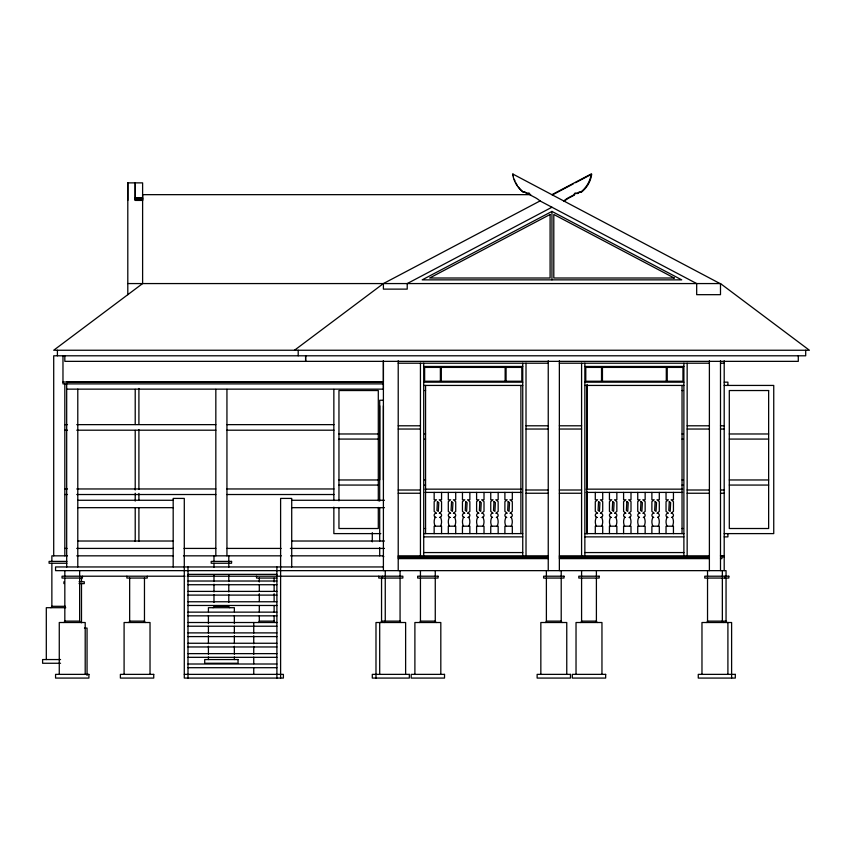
<?xml version="1.0" encoding="UTF-8"?>
<svg xmlns="http://www.w3.org/2000/svg" width="852" height="852" viewBox="0 0 852 852"><rect width="100%" height="100%" fill="white"/><g stroke="black" fill="none" stroke-linecap="round" stroke-linejoin="round"><path stroke-width="1.28" d="M127.8 283.567L127.8 182.871L142.614 182.871L142.614 283.567L53.708 350.247L809.4 350.247L720.494 283.567L127.8 283.567L127.8 294.675M215.833 555.834L215.833 389.353M379.694 479.9L379.694 405.808M383.4 479.9L383.4 405.808M383.4 383.592L383.4 389.14L66.68 389.14M62.973 382.026L383.4 382.026L383.4 360.843M383.4 555.941L383.4 556.665A3.344 3.344 0 0 1 383.815 556.676M294.494 350.247L383.4 283.567L540.243 200.838M551.947 194.661L591.267 173.925A27.924 27.924 0 0 1 580.957 191.924A3.941 3.941 0 0 0 577.486 193.223L574.706 193.223L573.865 194.874L569.775 197.036A27.157 27.157 0 0 0 563.854 200.944L563.971 200.891M552.405 194.906L573.226 183.925M575.537 182.701L591.725 174.17A27.924 27.924 0 0 1 581.415 192.169A3.941 3.941 0 0 0 577.954 193.468L575.175 193.468L574.333 195.119L570.233 197.281A27.157 27.157 0 0 0 564.322 201.189M551.947 207.228L407.224 283.567L407.224 289.126L383.4 289.126L383.4 283.567M551.947 211.413L422.187 279.861L681.717 279.861L551.947 211.413L551.947 279.861M50.939 607.7L51.802 606.741A1.108 0.777 -90 0 0 51.865 606.304L51.865 563.247M63.9 622.514L64.763 621.555A1.108 0.777 -90 0 0 64.827 621.119L64.827 578.061M128.727 622.514L129.589 621.555A1.108 0.777 -90 0 0 129.653 621.119L129.653 578.061M213.053 607.7L213.916 606.741A1.108 0.777 -90 0 0 213.98 606.304L228.794 606.304A1.108 0.777 -90 0 0 228.858 606.741L229.72 607.7M258.38 622.514L259.242 621.555A1.108 0.777 -90 0 0 259.306 621.119L259.306 615.9M380.62 622.514L381.483 621.555A1.108 0.777 -90 0 0 381.547 621.119L381.547 578.061M384.327 622.514L385.189 621.555A1.108 0.777 -90 0 0 385.253 621.119L385.253 578.061M419.514 622.514L420.377 621.555A1.108 0.777 -90 0 0 420.441 621.119L420.441 578.061M545.461 622.514L546.324 621.555A1.108 0.777 -90 0 0 546.388 621.119L546.388 578.061M580.659 622.514L581.522 621.555A1.108 0.777 -90 0 0 581.586 621.119L581.586 578.061M706.606 622.514L707.469 621.555A1.108 0.777 -90 0 0 707.533 621.119L707.533 578.061M529.646 193.468L526.866 193.468A3.941 3.941 0 0 0 523.405 192.169A27.924 27.924 0 0 1 518.463 187.11M530.679 194.661L142.614 194.661L142.614 200.145L135.212 200.145L135.212 182.871L135.212 200.422L142.614 200.422M135.212 198.015L142.614 198.015M135.212 198.271L142.614 198.218M135.212 198.857L142.614 198.857M135.212 199.709L142.614 199.709M720.494 283.812L512.627 173.925A27.924 27.924 0 0 0 522.936 191.924A3.941 3.941 0 0 1 526.408 193.223L529.188 193.223L530.029 194.874L534.119 197.036A27.157 27.157 0 0 1 540.04 200.944L696.68 283.567L696.68 294.675L720.494 294.675L720.494 283.567M398.214 363.208L548.241 363.208M559.359 363.208L709.386 363.208M720.494 363.208L724.2 363.208M423.71 366.477L522.745 366.477M584.855 366.477L683.89 366.477M66.68 381.728L383.4 381.877M423.71 382.165L522.745 382.165M584.855 382.165L683.89 382.165M724.2 382.165L727.906 382.165L727.906 385.434M383.4 383.89L62.973 383.89L62.973 355.795M423.71 385.434L522.745 385.434M584.855 385.434L683.89 385.434M724.2 385.434L773.744 385.434L773.744 533.608L724.2 533.608M424.637 390.535L425.563 390.535M682.037 390.535L682.963 390.535M383.4 400.248L379.694 400.248L379.694 501.146M64.827 424.637L67.478 424.637M76.744 424.637L215.833 424.637M226.941 424.637L333.973 424.637M398.214 425.798L420.441 425.798M526.014 425.798L548.241 425.798M559.359 425.798L581.586 425.798M687.159 425.798L709.386 425.798M720.494 425.798L724.2 425.798M398.214 429.035L420.441 429.035M526.014 429.035L548.241 429.035M559.359 429.035L581.586 429.035M687.159 429.035L709.386 429.035M720.494 429.035L724.2 429.035M64.827 430.196L67.478 430.196M76.744 430.196L215.833 430.196M226.941 430.196L333.973 430.196M338.958 433.977L378.299 433.977M424.637 433.977L425.563 433.977M682.037 433.977L682.963 433.977M729.301 433.977L768.642 433.977M338.958 439.078L378.299 439.078M424.637 439.078L425.563 439.078M682.037 439.078L682.963 439.078M729.301 439.078L768.642 439.078M338.958 479.964L378.299 479.964M424.637 479.964L425.563 479.964M682.037 479.964L682.963 479.964M729.301 479.964L768.642 479.964M338.958 485.065L378.299 485.065M424.637 485.065L425.563 485.065M682.037 485.065L682.963 485.065M729.301 485.065L768.642 485.065M64.827 488.963L67.478 488.963M76.744 488.963L215.833 488.963M226.941 488.963L333.973 488.963M425.031 489.154L521.424 489.154M586.176 489.154L682.569 489.154M398.214 490.007L420.441 490.007M526.014 490.007L548.241 490.007M559.359 490.007L581.586 490.007M687.159 490.007L709.386 490.007M720.494 490.007L724.2 490.007M425.031 492.403L521.435 492.403M586.176 492.403L682.569 492.403M398.214 493.244L420.441 493.244M526.014 493.244L548.241 493.244M559.359 493.244L581.586 493.244M687.159 493.244L709.386 493.244M720.494 493.244L724.2 493.244M64.827 494.522L67.478 494.522M76.744 494.522L215.833 494.522M226.941 494.522L333.973 494.522M77.788 500.273L173.18 500.273M291.714 500.273L384.454 500.273M77.788 507.675L173.18 507.675M291.714 507.675L384.454 507.675M435.883 517.398L435.148 517.398A10.235 10.235 0 0 0 435.148 526.195M439.834 517.398L440.569 517.398A10.235 10.235 0 0 1 440.569 526.195M450.037 517.398L449.302 517.398A10.235 10.235 0 0 0 449.302 526.195M453.978 517.398L454.723 517.398A10.235 10.235 0 0 1 454.723 526.195M464.18 517.398L463.445 517.398A10.235 10.235 0 0 0 463.445 526.195M468.131 517.398L468.866 517.398A10.235 10.235 0 0 1 468.866 526.195M478.334 517.398L477.589 517.398A10.235 10.235 0 0 0 477.589 526.195M482.275 517.398L483.02 517.398A10.235 10.235 0 0 1 483.02 526.195M492.477 517.398L491.742 517.398A10.235 10.235 0 0 0 491.742 526.195M496.428 517.398L497.163 517.398A10.235 10.235 0 0 1 497.163 526.195M506.631 517.398L505.886 517.398A10.235 10.235 0 0 0 505.886 526.195M510.572 517.398L511.306 517.398A10.235 10.235 0 0 1 511.306 526.195M597.028 517.398L596.293 517.398A10.235 10.235 0 0 0 596.293 526.195M600.969 517.398L601.714 517.398A10.235 10.235 0 0 1 601.714 526.195M611.172 517.398L610.437 517.398A10.235 10.235 0 0 0 610.437 526.195M615.123 517.398L615.858 517.398A10.235 10.235 0 0 1 615.858 526.195M625.325 517.398L624.58 517.398A10.235 10.235 0 0 0 624.58 526.195M629.266 517.398L630.011 517.398A10.235 10.235 0 0 1 630.011 526.195M639.469 517.398L638.734 517.398A10.235 10.235 0 0 0 638.734 526.195M643.42 517.398L644.155 517.398A10.235 10.235 0 0 1 644.155 526.195M653.622 517.398L652.877 517.398A10.235 10.235 0 0 0 652.877 526.195M657.563 517.398L658.298 517.398A10.235 10.235 0 0 1 658.298 526.195M667.766 517.398L667.031 517.398A10.235 10.235 0 0 0 667.031 526.195M671.717 517.398L672.452 517.398A10.235 10.235 0 0 1 672.452 526.195M424.637 528.506L425.563 528.506M682.037 528.506L682.963 528.506M380.791 533.608L333.856 533.608L333.856 507.153M423.71 533.608L522.745 533.608M584.855 533.608L683.89 533.608M423.71 536.877L522.745 536.877M584.855 536.877L683.89 536.877M724.2 536.877L727.906 536.877L727.906 533.608M77.788 541.02L173.18 541.02M291.714 541.02L384.454 541.02M64.827 548.422L67.052 548.422M76.733 548.422L173.435 548.422M184.032 548.422L215.833 548.422M226.941 548.422L281.117 548.422M290.362 548.422L384.454 548.422M423.71 552.565L522.745 552.565M584.855 552.565L683.89 552.565M724.104 555.834L720.494 555.834L724.2 555.834M67.478 555.834L51.865 555.834L51.865 561.393M76.744 555.834L173.446 555.834M183.457 555.834L281.309 555.834M290.585 555.834L383.4 555.834M398.214 555.834L548.241 555.834M559.359 555.834L709.386 555.834M398.214 556.665L548.241 556.665M559.359 556.665L709.386 556.665M398.214 557.496L548.241 557.496M559.359 557.496L709.386 557.496M398.214 558.614L548.241 558.614M559.359 558.614L709.386 558.614M720.494 558.614L721.889 558.614L721.889 557.496A3.344 3.344 0 0 1 724.2 556.665L724.2 555.941M66.914 561.393L49.086 561.393L49.086 563.247L66.914 563.247M383.4 566.953L55.561 566.953L55.561 570.648L726.053 570.648L726.053 576.208M187.994 574.354L276.9 574.354M185.012 576.208L62.047 576.208L62.047 578.061L82.42 578.061L82.42 576.208M187.27 576.208L402.847 576.208L402.847 578.061L378.767 578.061L378.767 576.208M276.9 578.061L256.527 578.061L256.527 576.208M187.994 581.021L276.9 581.021M79.023 581.767L84.273 581.767L84.273 583.62L79.023 583.62M187.994 584.728L276.9 584.728M187.994 591.394L276.9 591.394M187.994 595.101L276.9 595.101M187.994 601.768L276.9 601.768M187.994 605.474L276.9 605.474M51.865 606.304L65.444 606.304M65.753 607.7L46.306 607.7L46.306 659.554M187.994 612.141L276.9 612.141M187.994 615.847L276.9 615.847M64.827 621.119L79.641 621.119A1.108 0.777 -90 0 0 79.705 621.555L80.567 622.514M129.653 621.119L144.467 621.119A1.108 0.777 -90 0 0 144.531 621.555L145.394 622.514M259.306 621.119L274.12 621.119A1.108 0.777 -90 0 0 274.184 621.555L275.047 622.514M381.547 621.119L400.067 621.119A1.108 0.777 -90 0 0 400.131 621.555L400.994 622.514M420.441 621.119L435.265 621.119A1.108 0.777 -90 0 0 435.329 621.555L436.192 622.514M546.388 621.119L561.212 621.119A1.108 0.777 -90 0 0 561.276 621.555L562.139 622.514M581.586 621.119L596.4 621.119A1.108 0.777 -90 0 0 596.464 621.555L597.327 622.514M707.533 621.119L726.053 621.119A1.108 0.777 -90 0 0 726.117 621.555L726.98 622.514M187.994 622.514L277.081 622.514M187.994 626.22L276.9 626.22M84.454 628.073L87.053 628.073L87.053 675.444M187.994 632.887L276.9 632.887M187.994 636.593L276.9 636.593M187.994 643.26L276.9 643.26M187.994 646.966L276.9 646.966M187.994 653.633L276.9 653.633M187.994 657.329L276.9 657.329M60.567 659.554L42.6 659.554L42.6 663.261L60.556 663.261M187.994 664.006L276.9 664.006M187.994 667.702L276.9 667.702M184.288 674.369L283.386 674.369L283.386 678.075L184.288 678.075L184.288 498.42L173.18 498.42L173.18 566.953M723.273 622.514L722.411 621.555A1.108 0.777 -90 0 1 722.347 621.119L722.347 578.061M805.694 350.247L805.694 355.795L53.708 355.795L53.708 555.834M798.292 355.795L798.292 361.354L64.827 361.354L64.827 355.795M731.612 678.075L731.612 622.514L701.973 622.514L701.973 674.369M727.906 622.514L727.906 674.369M726.053 578.061L726.053 621.119M725.127 576.208L725.127 578.061M724.2 360.737L724.2 570.648M722.347 570.648L722.347 576.208M720.494 360.737L720.494 570.648M709.386 360.737L709.386 570.648M707.533 570.648L707.533 576.208M687.159 363.208L687.159 555.834M683.89 363.208L683.89 555.834M682.037 385.434L682.037 533.608M673.442 492.403L673.442 499.804L671.131 499.804L673.442 501.658L673.442 511.392L671.131 513.234A2.098 2.098 0 0 1 673.421 515.023A2.098 2.098 0 0 1 671.717 517.377M673.442 533.608L673.442 526.195L666.04 526.195L666.04 533.608M667.222 367.404L667.222 381.238M666.296 367.404L666.296 381.238M666.04 492.403L666.04 499.804L668.351 499.804L666.04 501.658L666.04 511.392L668.351 513.234A2.098 2.098 0 0 0 666.051 515.023A2.098 2.098 0 0 0 667.766 517.377M659.299 492.403L659.299 499.804L656.977 499.804L659.299 501.658L659.299 511.392L656.977 513.234A2.098 2.098 0 0 1 659.278 515.023A2.098 2.098 0 0 1 657.563 517.377M659.299 533.608L659.299 526.195L651.886 526.195L651.886 533.608M651.886 492.403L651.886 499.804L654.198 499.804L651.886 501.658L651.886 511.392L654.198 513.234A2.098 2.098 0 0 0 651.908 515.023A2.098 2.098 0 0 0 653.622 517.377M645.145 492.403L645.145 499.804L642.834 499.804L645.145 501.658L645.145 511.392L642.834 513.234A2.098 2.098 0 0 1 645.124 515.023A2.098 2.098 0 0 1 643.42 517.377M645.145 533.608L645.145 526.195L637.743 526.195L637.743 533.608M637.743 492.403L637.743 499.804L640.054 499.804L637.743 501.658L637.743 511.392L640.054 513.234A2.098 2.098 0 0 0 637.765 515.023A2.098 2.098 0 0 0 639.469 517.377M631.002 492.403L631.002 499.804L628.68 499.804L631.002 501.658L631.002 511.392L628.68 513.234A2.098 2.098 0 0 1 630.981 515.023A2.098 2.098 0 0 1 629.266 517.377M631.002 533.608L631.002 526.195L623.589 526.195L623.589 533.608M623.589 492.403L623.589 499.804L625.911 499.804L623.589 501.658L623.589 511.392L625.911 513.234A2.098 2.098 0 0 0 623.611 515.023A2.098 2.098 0 0 0 625.325 517.377M616.848 492.403L616.848 499.804L614.537 499.804L616.848 501.658L616.848 511.392L614.537 513.234A2.098 2.098 0 0 1 616.827 515.023A2.098 2.098 0 0 1 615.123 517.377M616.848 533.608L616.848 526.195L609.446 526.195L609.446 533.608M609.446 492.403L609.446 499.804L611.757 499.804L609.446 501.658L609.446 511.392L611.757 513.234A2.098 2.098 0 0 0 609.468 515.023A2.098 2.098 0 0 0 611.172 517.377M602.705 492.403L602.705 499.804L600.394 499.804L602.705 501.658L602.705 511.392L600.394 513.234A2.098 2.098 0 0 1 602.683 515.023A2.098 2.098 0 0 1 600.969 517.377M602.705 533.608L602.705 526.195L595.292 526.195L595.292 533.608M602.449 367.404L602.449 381.238M601.959 674.369L601.959 622.514L576.027 622.514L576.027 674.369M601.523 367.404L601.523 381.238M596.4 570.648L596.4 576.208M596.4 578.061L596.4 621.119M595.292 492.403L595.292 499.804L597.614 499.804L595.292 501.658L595.292 511.392L597.614 513.234A2.098 2.098 0 0 0 595.314 515.023A2.098 2.098 0 0 0 597.028 517.377M587.134 384.38L587.134 488.899M587.134 491.54L587.134 533.874M586.708 385.434L586.708 533.608M584.855 363.208L584.855 555.834M581.586 363.208L581.586 555.834M581.586 570.648L581.586 576.208M566.761 674.369L566.761 622.514L540.839 622.514L540.839 674.369M561.212 570.648L561.212 576.208M561.212 578.061L561.212 621.119M559.359 360.737L559.359 570.648M548.241 360.737L548.241 570.648M546.388 570.648L546.388 576.208M526.014 363.208L526.014 555.834M522.745 363.208L522.745 555.834M520.891 385.434L520.891 533.608M512.308 492.403L512.308 499.804L509.986 499.804L512.308 501.658L512.308 511.392L509.986 513.234A2.098 2.098 0 0 1 512.286 515.023A2.098 2.098 0 0 1 510.572 517.377M512.308 533.608L512.308 526.195L504.895 526.195L504.895 533.608M506.077 367.404L506.077 381.238M505.151 367.404L505.151 381.238M504.895 492.403L504.895 499.804L507.206 499.804L504.895 501.658L504.895 511.392L507.206 513.234A2.098 2.098 0 0 0 504.916 515.023A2.098 2.098 0 0 0 506.631 517.377M498.154 492.403L498.154 499.804L495.843 499.804L498.154 501.658L498.154 511.392L495.843 513.234A2.098 2.098 0 0 1 498.132 515.023A2.098 2.098 0 0 1 496.428 517.377M498.154 533.608L498.154 526.195L490.752 526.195L490.752 533.608M490.752 492.403L490.752 499.804L493.063 499.804L490.752 501.658L490.752 511.392L493.063 513.234A2.098 2.098 0 0 0 490.773 515.023A2.098 2.098 0 0 0 492.477 517.377M484.011 492.403L484.011 499.804L481.689 499.804L484.011 501.658L484.011 511.392L481.689 513.234A2.098 2.098 0 0 1 483.989 515.023A2.098 2.098 0 0 1 482.275 517.377M484.011 533.608L484.011 526.195L476.598 526.195L476.598 533.608M476.598 492.403L476.598 499.804L478.92 499.804L476.598 501.658L476.598 511.392L478.92 513.234A2.098 2.098 0 0 0 476.619 515.023A2.098 2.098 0 0 0 478.334 517.377M469.857 492.403L469.857 499.804L467.546 499.804L469.857 501.658L469.857 511.392L467.546 513.234A2.098 2.098 0 0 1 469.835 515.023A2.098 2.098 0 0 1 468.131 517.377M469.857 533.608L469.857 526.195L462.455 526.195L462.455 533.608M462.455 492.403L462.455 499.804L464.766 499.804L462.455 501.658L462.455 511.392L464.766 513.234A2.098 2.098 0 0 0 462.476 515.023A2.098 2.098 0 0 0 464.18 517.377M455.713 492.403L455.713 499.804L453.402 499.804L455.713 501.658L455.713 511.392L453.402 513.234A2.098 2.098 0 0 1 455.692 515.023A2.098 2.098 0 0 1 453.978 517.377M455.713 533.608L455.713 526.195L448.301 526.195L448.301 533.608M448.301 492.403L448.301 499.804L450.623 499.804L448.301 501.658L448.301 511.392L450.623 513.234A2.098 2.098 0 0 0 448.322 515.023A2.098 2.098 0 0 0 450.037 517.377M441.56 492.403L441.56 499.804L439.249 499.804L441.56 501.658L441.56 511.392L439.249 513.234A2.098 2.098 0 0 1 441.549 515.023A2.098 2.098 0 0 1 439.834 517.377M441.56 533.608L441.56 526.195L434.158 526.195L434.158 533.608M441.304 367.404L441.304 381.238M440.814 674.369L440.814 622.514L414.892 622.514L414.892 674.369M440.377 367.404L440.377 381.238M435.265 570.648L435.265 576.208M435.265 578.061L435.265 621.119M434.158 492.403L434.158 499.804L436.469 499.804L434.158 501.658L434.158 511.392L436.469 513.234A2.098 2.098 0 0 0 434.179 515.023A2.098 2.098 0 0 0 435.883 517.377M425.563 385.434L425.563 533.608M423.71 363.208L423.71 555.834M420.441 363.208L420.441 555.834M420.441 570.648L420.441 576.208M405.627 674.369L405.627 622.514L375.988 622.514L375.988 678.075M400.067 570.648L400.067 576.208M400.067 578.061L400.067 621.119M398.214 360.737L398.214 570.648M385.253 570.648L385.253 576.208M383.4 360.737L383.4 570.648M382.473 576.208L382.473 578.061M379.694 507.781L379.694 541.212M379.694 547.623L379.694 555.834M379.694 622.514L379.694 674.369M378.299 500.859L378.299 390.535L338.958 390.535L338.958 500.859M378.299 507.441L378.299 528.506L338.958 528.506L338.958 507.441M372.292 532.649L372.292 541.851M333.856 389.407L333.856 500.539M298.2 350.247L298.2 355.795M291.714 566.953L291.714 498.42L280.606 498.42L280.606 678.075M276.9 566.953L276.9 678.075M274.12 578.061L274.12 581.98M274.12 584.589L274.12 591.107M274.12 593.716L274.12 601.555M274.12 605.463L274.12 611.992M274.12 615.9L274.12 621.119M259.306 578.061L259.306 581.98M259.306 584.589L259.306 591.107M259.306 593.716L259.306 601.555M259.306 605.463L259.306 611.992M253.747 622.514L253.747 633.153M253.747 635.816L253.747 643.793M253.747 646.444L253.747 654.432M253.747 657.084L253.747 663.74M253.747 667.723L253.747 674.369M234.353 611.683L234.353 607.7L208.42 607.7L208.42 611.683M234.353 615.677L234.353 623.653M234.353 626.316L234.353 632.961M234.353 635.624L234.353 643.601M234.353 646.263L234.353 654.24M234.353 656.903L234.353 659.554M228.794 555.834L228.794 567.155M228.794 574.993L228.794 581.511M228.794 584.121L228.794 591.948M228.794 594.558L228.794 602.396M226.941 389.353L226.941 555.834M213.98 555.834L213.98 561.393M213.98 563.247L213.98 567.155M213.98 574.993L213.98 581.511M213.98 584.121L213.98 591.948M213.98 594.558L213.98 602.396M208.42 615.677L208.42 623.653M208.42 626.316L208.42 632.961M208.42 635.624L208.42 643.601M208.42 646.263L208.42 654.24M208.42 656.903L208.42 659.554M187.994 566.953L187.994 678.075M150.027 674.369L150.027 622.514L124.094 622.514L124.094 674.369M147.247 576.208L147.247 578.061L126.873 578.061L126.873 576.208M144.467 578.061L144.467 621.119M138.908 388.448L138.908 424.317M138.908 429.632L138.908 489.41M138.908 493.393L138.908 500.039M138.908 508.016L138.908 541.222M135.212 389.343L135.212 424.498M135.212 430.367L135.212 490.007M135.212 493.244L135.212 501.061M135.212 507.568L135.212 541.457M127.8 182.871L127.8 200.422M85.2 674.369L85.2 622.514L59.267 622.514L59.267 674.369M81.494 577.315L81.494 581.767M81.494 583.62L81.494 622.769M79.641 570.648L79.641 576.208M79.641 578.061L79.641 621.119M77.788 389.14L77.788 566.953M66.68 383.592L66.68 567.155M64.827 384.124L64.827 555.834M64.827 570.648L64.827 576.208M63.9 581.767L63.9 583.62M57.414 350.247L57.414 355.795M517.441 185.661A27.924 27.924 0 0 1 515.684 182.594M514.949 180.986A27.924 27.924 0 0 1 514.32 179.325M513.394 175.906A27.924 27.924 0 0 1 513.096 174.17M305.612 355.795L305.612 361.354L305.612 355.806M437.395 501.658L436.938 510.465L438.322 511.392L438.791 502.584L437.395 501.658M451.549 501.658L451.081 510.465L452.476 511.392L452.934 502.584L451.549 501.658M465.693 501.658L465.235 510.465L466.619 511.392L467.088 502.584L465.693 501.658M479.846 501.658L479.378 510.465L480.762 511.392L481.231 502.584L479.846 501.658M493.99 501.658L493.521 510.465L494.916 511.392L495.374 502.584L493.99 501.658M508.133 501.658L507.675 510.465L509.059 511.392L509.528 502.584L508.133 501.658M598.541 501.658L598.072 510.465L599.467 511.392L599.925 502.584L598.541 501.658M612.684 501.658L612.226 510.465L613.61 511.392L614.079 502.584L612.684 501.658M626.838 501.658L626.369 510.465L627.754 511.392L628.222 502.584L626.838 501.658M640.981 501.658L640.512 510.465L641.907 511.392L642.365 502.584L640.981 501.658M655.124 501.658L654.666 510.465L656.051 511.392L656.519 502.584L655.124 501.658M669.278 501.658L668.809 510.465L670.204 511.392L670.662 502.584L669.278 501.658M550.094 214.48L429.664 278.008L550.094 278.008L550.094 214.48M674.23 278.008L553.8 278.008L553.8 214.48L674.23 278.008M521.818 367.404L424.637 367.404L424.637 381.238L521.818 381.238L521.818 367.404M682.963 367.404L585.782 367.404L585.782 381.238L682.963 381.238L682.963 367.404M768.642 390.535L729.301 390.535L729.301 528.506L768.642 528.506L768.642 390.535M231.574 561.393L211.2 561.393L211.2 563.247L231.574 563.247L231.574 561.393M438.034 576.208L417.661 576.208L417.661 578.061L438.034 578.061L438.034 576.208M563.992 576.208L543.608 576.208L543.608 578.061L563.992 578.061L563.992 576.208M599.18 576.208L578.806 576.208L578.806 578.061L599.18 578.061L599.18 576.208M728.833 576.208L704.753 576.208L704.753 578.061L728.833 578.061L728.833 576.208M238.059 659.554L204.714 659.554L204.714 663.261L238.059 663.261L238.059 659.554M88.906 674.369L55.561 674.369L55.561 678.075L88.906 678.075L88.906 674.369M153.733 674.369L120.388 674.369L120.388 678.075L153.733 678.075L153.733 674.369M409.333 674.369L372.292 674.369L372.292 678.075L409.333 678.075L409.333 674.369M444.52 674.369L411.186 674.369L411.186 678.075L444.52 678.075L444.52 674.369M570.467 674.369L537.133 674.369L537.133 678.075L570.467 678.075L570.467 674.369M605.666 674.369L572.32 674.369L572.32 678.075L605.666 678.075L605.666 674.369M735.308 674.369L698.267 674.369L698.267 678.075L735.308 678.075L735.308 674.369"/></g></svg>
